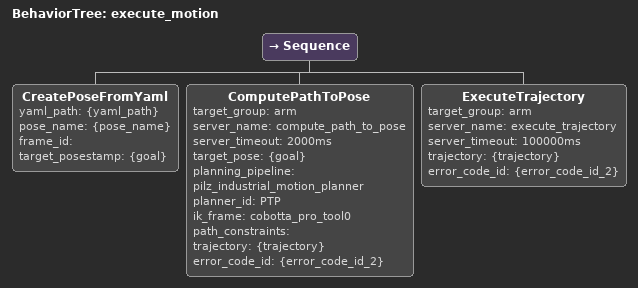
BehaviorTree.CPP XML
<?xml version="1.0" encoding="UTF-8"?>
<root BTCPP_format="4">
  <BehaviorTree ID="execute_motion">
    <Sequence>
      <CreatePoseFromYaml yaml_path="{yaml_path}"
                          pose_name="{pose_name}"
                          frame_id=""
                          target_posestamp="{goal}"/>
      <ComputePathToPose target_group="arm"
                         server_name="compute_path_to_pose"
                         server_timeout="2000ms"
                         target_pose="{goal}"
                         planning_pipeline="pilz_industrial_motion_planner"
                         planner_id="PTP"
                         ik_frame="cobotta_pro_tool0"
                         path_constraints=""
                         trajectory="{trajectory}"
                         error_code_id="{error_code_id_2}"/>
      <ExecuteTrajectory target_group="arm"
                         server_name="execute_trajectory"
                         server_timeout="100000ms"
                         trajectory="{trajectory}"
                         error_code_id="{error_code_id_2}"/>
    </Sequence>
  </BehaviorTree>
</root>
